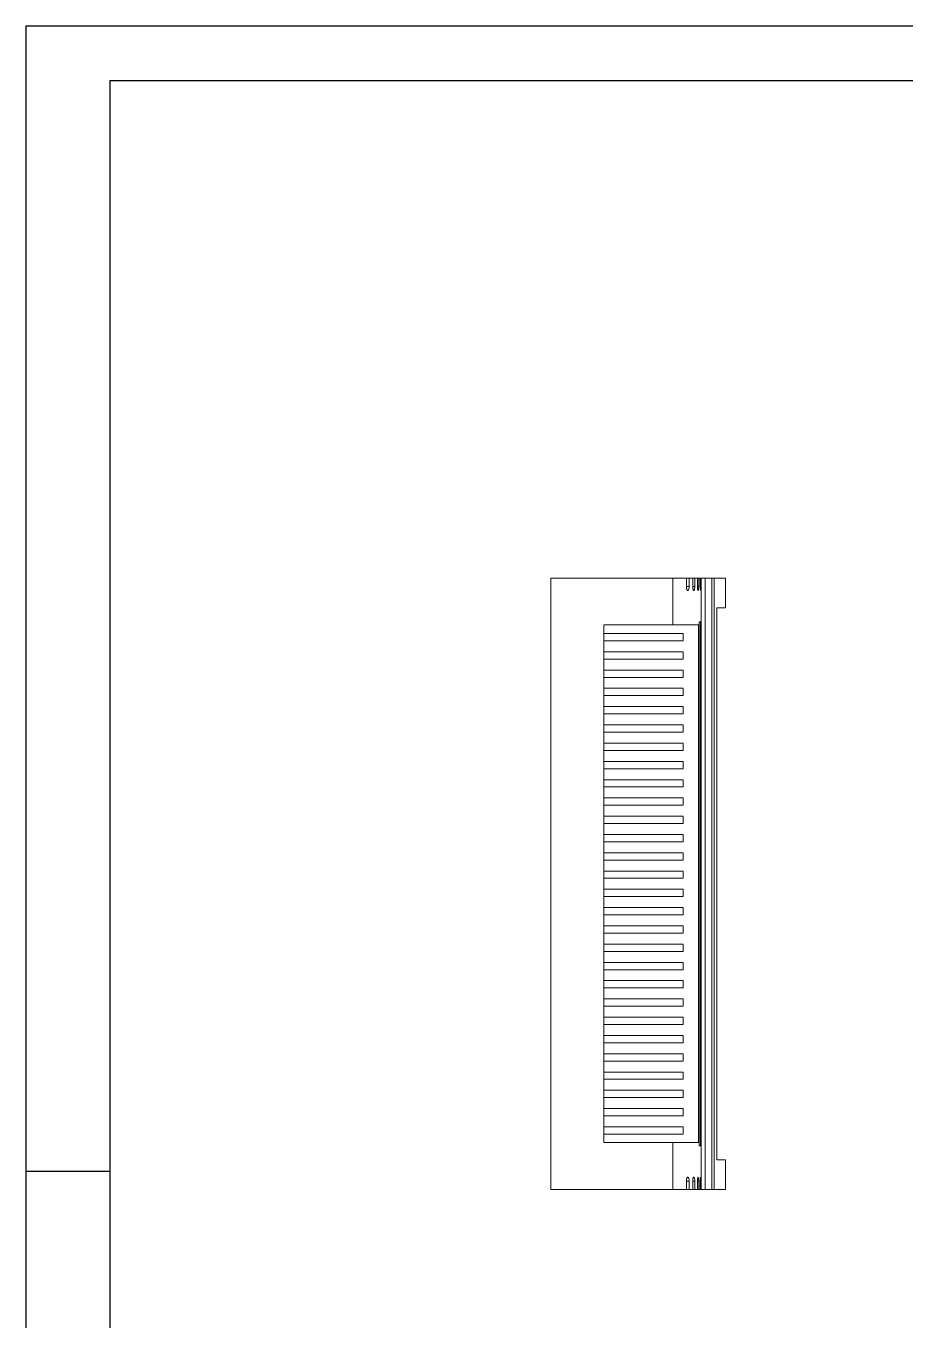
# Model space of a CAD drawing. Header units: inches. Extents: x 1153 to 3231, y 573 to 1137.
# Drawn here: x 2102.5 to 2319, y 818.6 to 1137.3 of the extents above; entities that cross this region are included whole.
import ezdxf

# ---------------------------------------------------------------- set-up
doc = ezdxf.new("R2010")
doc.units = ezdxf.units.IN

msp = doc.modelspace()

# ---------------------------------------------------------------- linework, layer by layer
for p, q in [((2102.483, 1137.308), (2900.636, 1137.308)), ((2102.483, 1137.308), (2102.483, 572.957)), ((2123.136, 1123.871), (2887.199, 1123.871)), ((2123.136, 1123.871), (2123.136, 586.394)), ((2123.136, 855.132), (2102.483, 855.132)), ((2102.483, 834.23), (2102.483, 572.957))]:
    msp.add_line(p, q)
at = {"color": 7, "linetype": 'Continuous', "lineweight": 15}
for p, q in [((2231.807, 1001.259), (2231.807, 850.759)), ((2231.807, 1001.259), (2261.807, 1001.259)), ((2261.807, 1001.259), (2261.807, 989.759)), ((2265.144, 1001.259), (2261.807, 1001.259)), ((2265.144, 999.259), (2265.144, 1001.259)), ((2265.144, 1001.259), (2265.836, 1001.259)), ((2265.836, 1001.259), (2265.836, 999.259)), ((2266.73, 1001.259), (2265.836, 1001.259)), ((2266.73, 999.259), (2266.73, 1001.259)), ((2266.73, 1001.259), (2267.235, 1001.259)), ((2267.235, 1001.259), (2267.235, 999.259)), ((2267.857, 1001.259), (2267.235, 1001.259)), ((2267.857, 999.259), (2267.857, 1001.259)), ((2267.857, 1001.259), (2268.185, 1001.259)), ((2268.185, 1001.259), (2268.185, 999.259)), ((2268.549, 1001.259), (2268.185, 1001.259)), ((2268.549, 999.259), (2268.549, 1001.259)), ((2268.549, 1001.259), (2268.708, 1001.259)), ((2268.708, 1001.259), (2268.708, 999.259)), ((2268.826, 1001.259), (2268.708, 1001.259)), ((2268.826, 850.759), (2268.826, 1001.259)), ((2268.826, 1001.259), (2269.807, 1001.259)), ((2269.807, 1001.259), (2269.807, 850.759)), ((2271.427, 1001.259), (2269.807, 1001.259)), ((2271.427, 850.759), (2271.427, 1001.259)), ((2271.427, 1001.259), (2271.981, 1001.259)), ((2271.981, 1001.259), (2271.981, 850.759)), ((2274.807, 1001.259), (2271.981, 1001.259)), ((2274.807, 994.009), (2274.807, 1001.259)), ((2274.807, 994.009), (2272.634, 994.009)), ((2272.634, 994.009), (2272.634, 858.009)), ((2244.807, 989.759), (2244.807, 862.259)), ((2244.807, 989.759), (2261.807, 989.759)), ((2268.148, 989.759), (2261.807, 989.759)), ((2268.148, 862.259), (2268.148, 989.759)), ((2268.817, 990.509), (2268.293, 990.509)), ((2268.293, 990.509), (2268.293, 861.509)), ((2268.617, 861.509), (2268.617, 990.509)), ((2268.817, 861.509), (2268.817, 990.509)), ((2264.401, 987.659), (2244.807, 987.659)), ((2244.807, 985.859), (2264.401, 985.859)), ((2264.401, 985.859), (2264.401, 987.659)), ((2264.401, 983.159), (2244.807, 983.159)), ((2264.401, 981.359), (2264.401, 983.159)), ((2244.807, 981.359), (2264.401, 981.359)), ((2264.401, 978.659), (2244.807, 978.659)), ((2264.401, 976.859), (2264.401, 978.659)), ((2244.807, 976.859), (2264.401, 976.859)), ((2264.401, 974.159), (2244.807, 974.159)), ((2244.807, 972.359), (2264.401, 972.359)), ((2264.401, 972.359), (2264.401, 974.159)), ((2264.401, 969.659), (2244.807, 969.659)), ((2264.401, 967.859), (2264.401, 969.659)), ((2244.807, 967.859), (2264.401, 967.859)), ((2264.401, 965.159), (2244.807, 965.159)), ((2244.807, 963.359), (2264.401, 963.359)), ((2264.401, 963.359), (2264.401, 965.159)), ((2264.401, 960.659), (2244.807, 960.659)), ((2264.401, 958.859), (2264.401, 960.659)), ((2244.807, 958.859), (2264.401, 958.859)), ((2264.401, 956.159), (2244.807, 956.159)), ((2244.807, 954.359), (2264.401, 954.359)), ((2264.401, 954.359), (2264.401, 956.159)), ((2264.401, 951.659), (2244.807, 951.659)), ((2264.401, 949.859), (2264.401, 951.659)), ((2244.807, 949.859), (2264.401, 949.859)), ((2264.401, 947.159), (2244.807, 947.159)), ((2264.401, 945.359), (2264.401, 947.159)), ((2244.807, 945.359), (2264.401, 945.359)), ((2264.401, 942.659), (2244.807, 942.659)), ((2244.807, 940.859), (2264.401, 940.859)), ((2264.401, 940.859), (2264.401, 942.659)), ((2264.401, 938.159), (2244.807, 938.159)), ((2264.401, 936.359), (2264.401, 938.159)), ((2244.807, 936.359), (2264.401, 936.359)), ((2264.401, 933.659), (2244.807, 933.659)), ((2244.807, 931.859), (2264.401, 931.859)), ((2264.401, 931.859), (2264.401, 933.659)), ((2264.401, 929.159), (2244.807, 929.159)), ((2264.401, 927.359), (2264.401, 929.159)), ((2244.807, 927.359), (2264.401, 927.359)), ((2264.401, 924.659), (2244.807, 924.659)), ((2264.401, 922.859), (2264.401, 924.659)), ((2244.807, 922.859), (2264.401, 922.859)), ((2264.401, 920.159), (2244.807, 920.159)), ((2244.807, 918.359), (2264.401, 918.359)), ((2264.401, 918.359), (2264.401, 920.159)), ((2264.401, 915.659), (2244.807, 915.659)), ((2264.401, 913.859), (2264.401, 915.659)), ((2244.807, 913.859), (2264.401, 913.859)), ((2264.401, 911.159), (2244.807, 911.159)), ((2244.807, 909.359), (2264.401, 909.359)), ((2264.401, 909.359), (2264.401, 911.159)), ((2264.401, 906.659), (2244.807, 906.659)), ((2264.401, 904.859), (2264.401, 906.659)), ((2244.807, 904.859), (2264.401, 904.859)), ((2264.401, 902.159), (2244.807, 902.159)), ((2264.401, 900.359), (2264.401, 902.159)), ((2244.807, 900.359), (2264.401, 900.359)), ((2264.401, 897.659), (2244.807, 897.659)), ((2244.807, 895.859), (2264.401, 895.859)), ((2264.401, 895.859), (2264.401, 897.659)), ((2264.401, 893.159), (2244.807, 893.159)), ((2264.401, 891.359), (2264.401, 893.159)), ((2244.807, 891.359), (2264.401, 891.359)), ((2264.401, 888.659), (2244.807, 888.659)), ((2244.807, 886.859), (2264.401, 886.859)), ((2264.401, 886.859), (2264.401, 888.659)), ((2264.401, 884.159), (2244.807, 884.159)), ((2264.401, 882.359), (2264.401, 884.159)), ((2244.807, 882.359), (2264.401, 882.359)), ((2264.401, 879.659), (2244.807, 879.659)), ((2244.807, 877.859), (2264.401, 877.859)), ((2264.401, 877.859), (2264.401, 879.659)), ((2264.401, 875.159), (2244.807, 875.159)), ((2264.401, 873.359), (2264.401, 875.159)), ((2244.807, 873.359), (2264.401, 873.359)), ((2264.401, 870.659), (2244.807, 870.659)), ((2264.401, 868.859), (2264.401, 870.659)), ((2244.807, 868.859), (2264.401, 868.859)), ((2264.401, 866.159), (2244.807, 866.159)), ((2244.807, 864.359), (2264.401, 864.359)), ((2264.401, 864.359), (2264.401, 866.159)), ((2261.807, 862.259), (2244.807, 862.259)), ((2261.807, 862.259), (2261.807, 850.759)), ((2261.807, 862.259), (2268.148, 862.259)), ((2268.817, 861.509), (2268.293, 861.509)), ((2272.634, 858.009), (2274.807, 858.009)), ((2274.807, 850.759), (2274.807, 858.009)), ((2265.144, 852.759), (2265.144, 850.759)), ((2265.836, 850.759), (2265.836, 852.759)), ((2266.73, 852.759), (2266.73, 850.759)), ((2267.235, 850.759), (2267.235, 852.759)), ((2267.857, 852.759), (2267.857, 850.759)), ((2268.185, 850.759), (2268.185, 852.759)), ((2268.549, 852.759), (2268.549, 850.759)), ((2268.708, 850.759), (2268.708, 852.759)), ((2231.807, 850.759), (2261.807, 850.759)), ((2265.144, 850.759), (2261.807, 850.759)), ((2265.836, 850.759), (2265.144, 850.759)), ((2266.73, 850.759), (2265.836, 850.759)), ((2267.235, 850.759), (2266.73, 850.759)), ((2267.857, 850.759), (2267.235, 850.759)), ((2268.185, 850.759), (2267.857, 850.759)), ((2268.549, 850.759), (2268.185, 850.759)), ((2268.708, 850.759), (2268.549, 850.759)), ((2268.826, 850.759), (2268.708, 850.759)), ((2269.807, 850.759), (2268.826, 850.759)), ((2271.427, 850.759), (2269.807, 850.759)), ((2271.981, 850.759), (2271.427, 850.759)), ((2274.807, 850.759), (2271.981, 850.759))]:
    msp.add_line(p, q, dxfattribs=at)
at = {"color": 8, "linetype": 'Continuous', "lineweight": 15}
for p, q in [((2265.144, 999.259), (2265.836, 999.259)), ((2266.73, 999.259), (2267.235, 999.259)), ((2267.857, 999.259), (2268.185, 999.259)), ((2268.549, 999.259), (2268.708, 999.259)), ((2265.144, 852.759), (2265.836, 852.759)), ((2266.73, 852.759), (2267.235, 852.759)), ((2267.857, 852.759), (2268.185, 852.759)), ((2268.549, 852.759), (2268.708, 852.759))]:
    msp.add_line(p, q, dxfattribs=at)
at = {"color": 7, "linetype": 'Continuous', "lineweight": 15}
for points, knots in [([(2265.836, 999.259), (2265.836, 999.125), (2265.827, 998.99), (2265.792, 998.744), (2265.767, 998.633), (2265.704, 998.449), (2265.667, 998.378), (2265.586, 998.283), (2265.542, 998.259), (2265.454, 998.26), (2265.41, 998.285), (2265.326, 998.381), (2265.286, 998.453), (2265.22, 998.634), (2265.192, 998.745), (2265.154, 998.989), (2265.144, 999.124), (2265.144, 999.259)], [0, 0, 0, 0, 0.125, 0.125, 0.25, 0.25, 0.375, 0.375, 0.5, 0.5, 0.625, 0.625, 0.75, 0.75, 0.875, 0.875, 1, 1, 1, 1]), ([(2267.235, 999.259), (2267.235, 999.127), (2267.228, 998.993), (2267.204, 998.749), (2267.186, 998.639), (2267.141, 998.453), (2267.115, 998.381), (2267.056, 998.284), (2267.023, 998.259), (2266.959, 998.26), (2266.925, 998.285), (2266.864, 998.383), (2266.835, 998.456), (2266.786, 998.639), (2266.765, 998.75), (2266.738, 998.993), (2266.73, 999.126), (2266.73, 999.259)], [0, 0, 0, 0, 0.125, 0.125, 0.25, 0.25, 0.375, 0.375, 0.5, 0.5, 0.625, 0.625, 0.75, 0.75, 0.875, 0.875, 1, 1, 1, 1]), ([(2268.185, 999.259), (2268.185, 999.128), (2268.181, 998.996), (2268.166, 998.753), (2268.155, 998.642), (2268.126, 998.456), (2268.109, 998.383), (2268.071, 998.284), (2268.05, 998.259), (2268.008, 998.259), (2267.986, 998.285), (2267.945, 998.384), (2267.926, 998.458), (2267.893, 998.642), (2267.88, 998.753), (2267.862, 998.995), (2267.857, 999.127), (2267.857, 999.259)], [0, 0, 0, 0, 0.125, 0.125, 0.25, 0.25, 0.375, 0.375, 0.5, 0.5, 0.625, 0.625, 0.75, 0.75, 0.875, 0.875, 1, 1, 1, 1]), ([(2268.708, 999.259), (2268.708, 999.129), (2268.706, 998.997), (2268.699, 998.755), (2268.695, 998.645), (2268.682, 998.458), (2268.674, 998.385), (2268.657, 998.285), (2268.647, 998.259), (2268.626, 998.259), (2268.615, 998.286), (2268.595, 998.385), (2268.585, 998.46), (2268.568, 998.644), (2268.561, 998.755), (2268.551, 998.997), (2268.549, 999.127), (2268.549, 999.259)], [0, 0, 0, 0, 0.125, 0.125, 0.25, 0.25, 0.375, 0.375, 0.5, 0.5, 0.625, 0.625, 0.75, 0.75, 0.875, 0.875, 1, 1, 1, 1]), ([(2265.836, 852.759), (2265.836, 852.894), (2265.827, 853.028), (2265.792, 853.276), (2265.767, 853.386), (2265.673, 853.66), (2265.587, 853.76), (2265.454, 853.759), (2265.41, 853.734), (2265.326, 853.637), (2265.286, 853.566), (2265.219, 853.384), (2265.192, 853.273), (2265.154, 853.028), (2265.144, 852.893), (2265.144, 852.759)], [0, 0, 0, 0, 0.125, 0.125, 0.25, 0.25, 0.5, 0.5, 0.625, 0.625, 0.75, 0.75, 0.875, 0.875, 1, 1, 1, 1]), ([(2267.235, 852.759), (2267.235, 852.893), (2267.228, 853.025), (2267.204, 853.27), (2267.186, 853.381), (2267.119, 853.656), (2267.056, 853.76), (2266.958, 853.759), (2266.926, 853.733), (2266.863, 853.635), (2266.835, 853.562), (2266.785, 853.379), (2266.765, 853.268), (2266.738, 853.025), (2266.73, 852.892), (2266.73, 852.759)], [0, 0, 0, 0, 0.125, 0.125, 0.25, 0.25, 0.5, 0.5, 0.625, 0.625, 0.75, 0.75, 0.875, 0.875, 1, 1, 1, 1]), ([(2268.185, 852.759), (2268.185, 852.892), (2268.181, 853.023), (2268.166, 853.266), (2268.155, 853.377), (2268.112, 853.653), (2268.072, 853.76), (2268.008, 853.759), (2267.986, 853.733), (2267.945, 853.633), (2267.926, 853.56), (2267.893, 853.376), (2267.88, 853.264), (2267.862, 853.023), (2267.857, 852.89), (2267.857, 852.759)], [0, 0, 0, 0, 0.125, 0.125, 0.25, 0.25, 0.5, 0.5, 0.625, 0.625, 0.75, 0.75, 0.875, 0.875, 1, 1, 1, 1]), ([(2268.708, 852.759), (2268.708, 852.891), (2268.706, 853.021), (2268.699, 853.264), (2268.695, 853.375), (2268.676, 853.652), (2268.657, 853.76), (2268.626, 853.759), (2268.615, 853.733), (2268.594, 853.633), (2268.585, 853.558), (2268.568, 853.374), (2268.561, 853.262), (2268.551, 853.022), (2268.549, 852.89), (2268.549, 852.759)], [0, 0, 0, 0, 0.125, 0.125, 0.25, 0.25, 0.5, 0.5, 0.625, 0.625, 0.75, 0.75, 0.875, 0.875, 1, 1, 1, 1])]:
    msp.add_open_spline(points, degree=3, knots=knots, dxfattribs=at)

doc.saveas('drawing.dxf')
